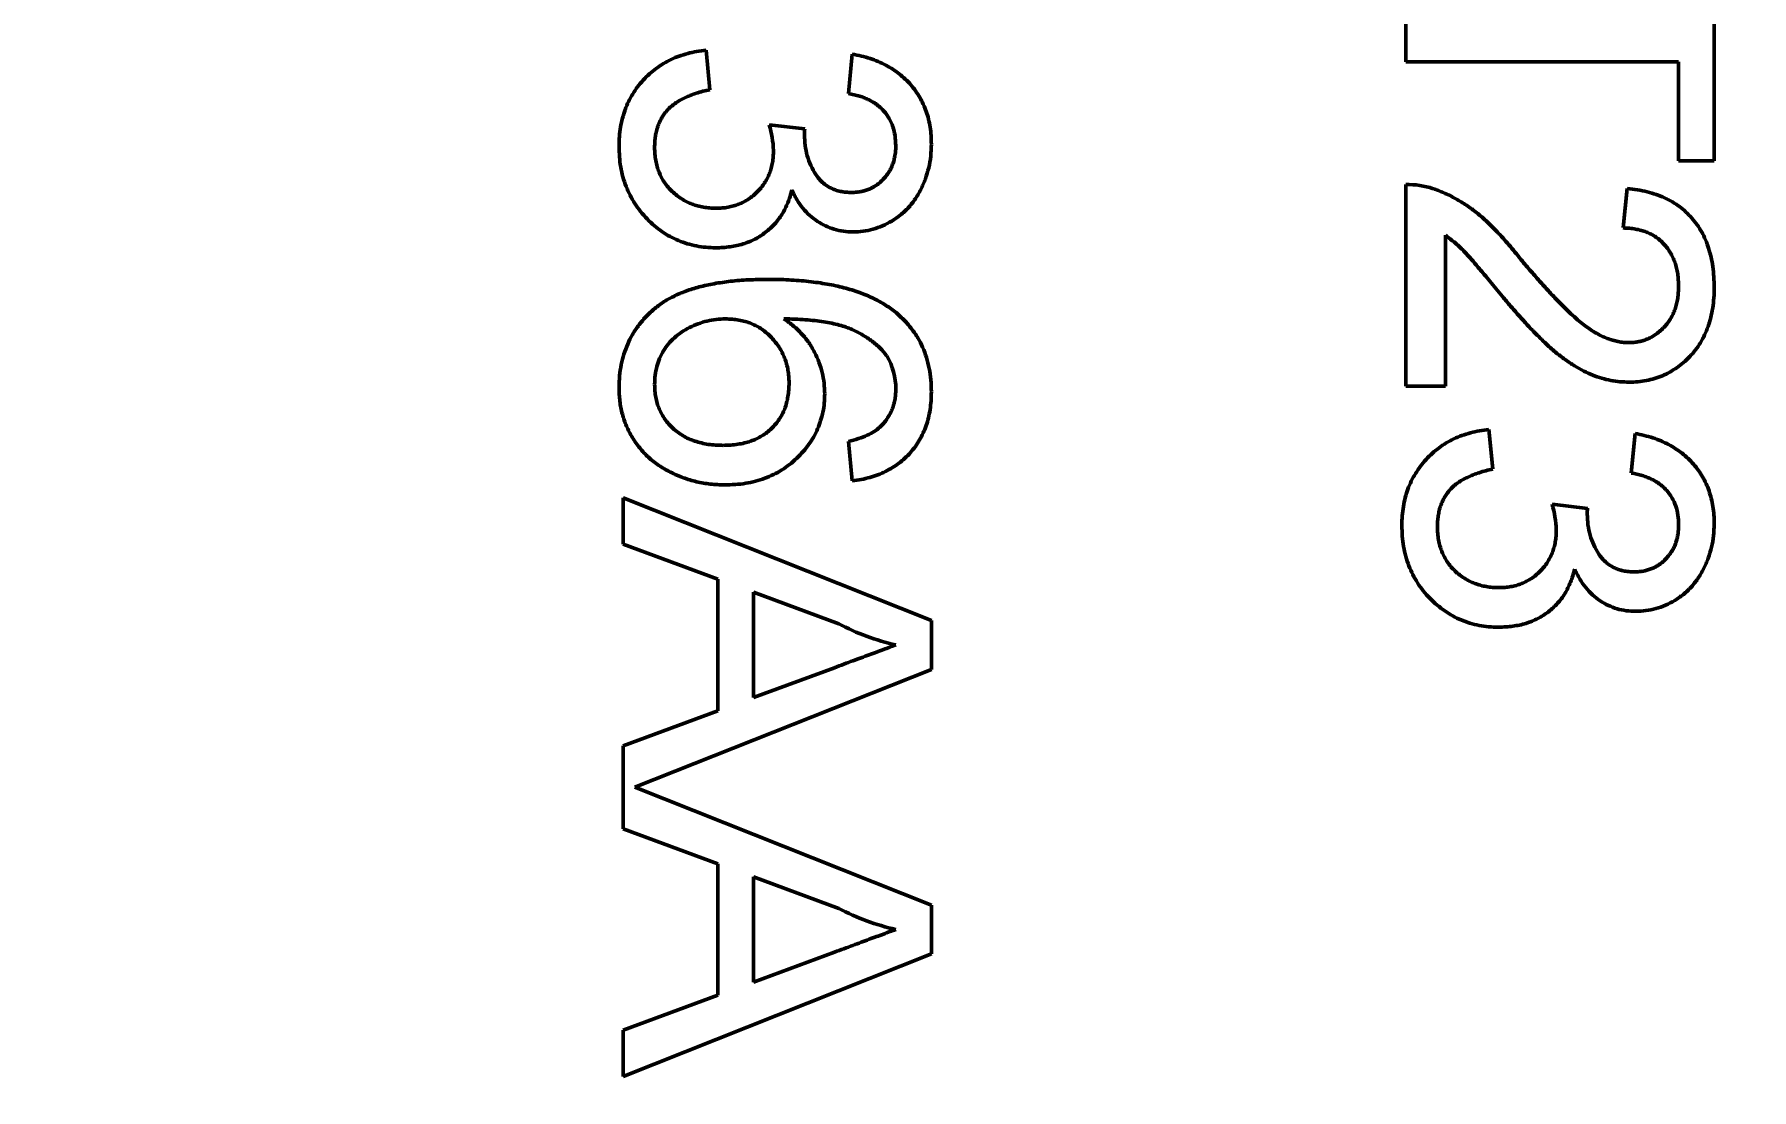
# Model space of a CAD drawing. Header units: millimetres. Extents: x 71 to 428, y 120 to 295.
# Drawn here: x 369.291 to 370.684, y 192.299 to 193.155 of the extents above; entities that cross this region are included whole.
import ezdxf

# ---------------------------------------------------------------- set-up
doc = ezdxf.new("R2010")
doc.units = ezdxf.units.MM
doc.header["$LTSCALE"] = 0.75
doc.layers.add('Dim', color=3, linetype='Continuous', lineweight=25)
doc.layers.add('Visible', color=7, linetype='Continuous', lineweight=50)
doc.styles.get("Standard").update_dxf_attribs({"font": 'arial.ttf'})
doc.dimstyles.new('Dim-ISO-25', dxfattribs={"dimtxt": 3.5, "dimasz": 3.5, "dimexe": 2.1, "dimexo": 2.1, "dimgap": 1.4, "dimtad": 1, "dimzin": 12, "dimdsep": 46, "dimtxsty": 'Standard', "dimcen": 0, "dimazin": 3, "dimtp": 0.1, "dimtm": 0.1, "dimtfac": 0.714286, "dimtmove": 0, "dimatfit": 3, "dimfxl": 1, "dimtzin": 12, "dimarcsym": 0})

# ---------------------------------------------------------------- blocks, each defined once
blk = doc.blocks.new('*D122')
at = {"color": 0, "linetype": 'ByBlock', "lineweight": -2}
for p, q in [((391.3964, 202.3983), (391.3964, 119.8711)), ((354.8964, 148.7044), (354.8964, 119.8711)), ((391.3964, 121.9711), (354.8964, 121.9711))]:
    blk.add_line(p, q, dxfattribs=at)
at = {"color": 0, "linetype": 'ByBlock'}
for points in [[(354.8964, 121.9711), (358.3964, 122.5544), (358.3964, 121.3878)], [(391.3964, 121.9711), (387.8964, 122.5544), (387.8964, 121.3878)]]:
    blk.add_solid(points, dxfattribs=at)
at = {"layer": 'Defpoints', "color": 0, "linetype": 'ByBlock'}
for p in [(391.3964, 204.4983), (354.8964, 150.8044)]:
    blk.add_point(p, dxfattribs=at)
at = {"color": 0, "linetype": 'ByBlock', "lineweight": -2, "insert": (373.1464, 125.1593), "char_height": 3.5, "attachment_point": 5}
blk.add_mtext('\\A0;36.5', dxfattribs=at)

msp = doc.modelspace()

# ---------------------------------------------------------------- linework, layer by layer
at = {"layer": 'Visible'}
for p, q in [((370.6533, 193.2475), (370.6533, 193.0519)), ((370.4033, 193.1321), (370.4033, 193.1673)), ((369.836, 193.1417), (369.8392, 193.1096)), ((369.9514, 193.1064), (369.9546, 193.1385)), ((370.6245, 193.1321), (370.4033, 193.1321)), ((370.6245, 193.0519), (370.6245, 193.1321)), ((369.8873, 193.0811), (369.9161, 193.0778)), ((370.6533, 193.0519), (370.6245, 193.0519)), ((370.4033, 192.8693), (370.4033, 193.0327)), ((370.5796, 192.9975), (370.5828, 193.0295)), ((370.4354, 192.9916), (370.4354, 192.8693)), ((370.4354, 192.8693), (370.4033, 192.8693)), ((370.4706, 192.834), (370.4738, 192.8019)), ((369.9546, 192.7923), (369.9514, 192.8244)), ((370.586, 192.7987), (370.5892, 192.8308)), ((369.7687, 192.7411), (369.7687, 192.7785)), ((369.7687, 192.7785), (370.0187, 192.6792)), ((370.5219, 192.7734), (370.5507, 192.7701)), ((369.8456, 192.7126), (369.7687, 192.7411)), ((369.8456, 192.606), (369.8456, 192.7126)), ((369.9437, 192.6764), (369.8745, 192.702)), ((369.8745, 192.702), (369.8745, 192.6167)), ((370.0187, 192.6792), (370.0187, 192.6394)), ((370.0187, 192.6394), (369.7782, 192.5439)), ((369.8745, 192.6167), (369.9402, 192.6409)), ((369.7687, 192.5776), (369.8456, 192.606)), ((369.7687, 192.5103), (369.7687, 192.5776)), ((369.7782, 192.5439), (370.0187, 192.4484)), ((369.8456, 192.4818), (369.7687, 192.5103)), ((369.8456, 192.3753), (369.8456, 192.4818)), ((369.9437, 192.4456), (369.8745, 192.4712)), ((369.8745, 192.4712), (369.8745, 192.3859)), ((370.0187, 192.4484), (370.0187, 192.4087)), ((370.0187, 192.4087), (369.7687, 192.3094)), ((369.8745, 192.3859), (369.9402, 192.4102)), ((369.7687, 192.3468), (369.8456, 192.3753)), ((369.7687, 192.3094), (369.7687, 192.3468))]:
    msp.add_line(p, q, dxfattribs=at)
at = {"layer": 'Visible', "extrusion": (0, 0, -1)}
msp.add_circle((-354.8964, 204.496), 47.93, dxfattribs=at)
at = {"layer": 'Visible'}
for centre, radius, start, end in [((369.8099, 193.0577), 0.0808, 1.8942, 16.8331), ((369.9661, 193.0717), 0.0504, 173.019, 178.2788), ((370.4052, 192.9697), 0.063, 71.1528, 91.7031), ((369.9368, 192.8668), 0.0531, 359.7398, 30.6494), ((370.4445, 192.75), 0.0808, 1.8942, 16.8331), ((370.6007, 192.764), 0.0504, 173.019, 178.2788), ((370.0315, 192.843), 0.1883, 242.1865, 257.2078), ((370.0315, 192.6122), 0.1883, 242.1865, 257.2078)]:
    msp.add_arc(centre, radius, start, end, dxfattribs=at)
for points, knots in [([(369.7655, 193.0639), (369.7655, 193.0665), (369.7656, 193.0717), (369.7666, 193.0793), (369.7681, 193.0865), (369.7703, 193.0934), (369.773, 193.1), (369.7765, 193.1061), (369.7804, 193.112), (369.785, 193.1175), (369.7901, 193.1225), (369.7956, 193.127), (369.8015, 193.1309), (369.8076, 193.1343), (369.8142, 193.137), (369.8212, 193.1391), (369.8284, 193.1408), (369.8335, 193.1414), (369.836, 193.1417)], [0, 0, 0, 0, 0.067794, 0.133464, 0.196934, 0.258481, 0.319787, 0.380431, 0.44099, 0.502867, 0.564806, 0.625526, 0.685604, 0.746041, 0.807347, 0.869717, 0.93379, 1, 1, 1, 1]), ([(369.9546, 193.1385), (369.9571, 193.138), (369.9619, 193.137), (369.9689, 193.135), (369.9755, 193.1326), (369.9817, 193.1296), (369.9874, 193.1263), (369.9927, 193.1225), (369.9976, 193.1183), (370.002, 193.1137), (370.0059, 193.1087), (370.0094, 193.1034), (370.0122, 193.0978), (370.0146, 193.0919), (370.0165, 193.0857), (370.0177, 193.0791), (370.0186, 193.0724), (370.0186, 193.0677), (370.0187, 193.0654)], [0, 0, 0, 0, 0.071036, 0.139343, 0.204958, 0.268332, 0.330129, 0.390664, 0.450861, 0.510587, 0.570374, 0.629455, 0.687994, 0.747581, 0.807839, 0.870034, 0.93381, 1, 1, 1, 1]), ([(369.8392, 193.1096), (369.8373, 193.1092), (369.8336, 193.1084), (369.8282, 193.1068), (369.8233, 193.1051), (369.8188, 193.103), (369.8146, 193.101), (369.811, 193.0986), (369.8077, 193.0961), (369.8048, 193.0933), (369.8023, 193.0903), (369.8002, 193.0871), (369.7984, 193.0836), (369.7969, 193.0799), (369.7958, 193.0759), (369.7949, 193.0718), (369.7944, 193.0674), (369.7944, 193.0643), (369.7943, 193.0628)], [0, 0, 0, 0, 0.082566, 0.15976, 0.233155, 0.301356, 0.365752, 0.426437, 0.484185, 0.539549, 0.593156, 0.647048, 0.701446, 0.757, 0.81384, 0.873058, 0.934963, 1, 1, 1, 1]), ([(369.9898, 193.0644), (369.9897, 193.067), (369.9895, 193.0722), (369.9877, 193.0796), (369.9846, 193.0864), (369.9811, 193.0913), (369.9777, 193.0949), (369.9748, 193.0973), (369.9717, 193.0994), (369.9682, 193.1014), (369.9644, 193.103), (369.9604, 193.1045), (369.956, 193.1056), (369.9529, 193.1062), (369.9514, 193.1064)], [0, 0, 0, 0, 0.127797, 0.246795, 0.362284, 0.477652, 0.536237, 0.59559, 0.656344, 0.719085, 0.784349, 0.852876, 0.924551, 1, 1, 1, 1]), ([(369.9158, 193.0732), (369.9159, 193.0702), (369.9161, 193.0645), (369.9179, 193.056), (369.9208, 193.048), (369.9243, 193.0419), (369.9275, 193.0373), (369.9304, 193.0344), (369.9335, 193.0318), (369.9371, 193.0299), (369.9409, 193.0282), (369.945, 193.0271), (369.9495, 193.0264), (369.9525, 193.0263), (369.9541, 193.0263)], [0, 0, 0, 0, 0.129789, 0.254605, 0.378435, 0.50292, 0.565018, 0.624848, 0.683448, 0.742765, 0.802757, 0.86522, 0.930779, 1, 1, 1, 1]), ([(369.8439, 192.9814), (369.8412, 192.9815), (369.8359, 192.9816), (369.8282, 192.9828), (369.8207, 192.9846), (369.8136, 192.9872), (369.8067, 192.9904), (369.8002, 192.9945), (369.794, 192.9993), (369.7882, 193.0047), (369.7828, 193.0107), (369.7782, 193.0172), (369.7743, 193.024), (369.7711, 193.0312), (369.7685, 193.0389), (369.7667, 193.0469), (369.7657, 193.0553), (369.7656, 193.061), (369.7655, 193.0639)], [0, 0, 0, 0, 0.063503, 0.124805, 0.18492, 0.244376, 0.303775, 0.364133, 0.425376, 0.488388, 0.551743, 0.61386, 0.67564, 0.737737, 0.800417, 0.864658, 0.930985, 1, 1, 1, 1]), ([(369.7943, 193.0628), (369.7944, 193.0609), (369.7944, 193.0574), (369.7952, 193.0522), (369.7962, 193.0473), (369.7979, 193.0426), (369.7999, 193.0383), (369.8023, 193.0342), (369.8052, 193.0304), (369.8086, 193.0269), (369.8123, 193.0238), (369.8162, 193.021), (369.8203, 193.0187), (369.8247, 193.0167), (369.8292, 193.0153), (369.834, 193.0143), (369.839, 193.0136), (369.8424, 193.0135), (369.8442, 193.0135)], [0, 0, 0, 0, 0.069461, 0.135658, 0.19962, 0.261651, 0.322053, 0.38234, 0.443223, 0.50493, 0.56682, 0.6276, 0.687476, 0.747351, 0.808174, 0.870133, 0.933721, 1, 1, 1, 1]), ([(369.8442, 193.0135), (369.8458, 193.0135), (369.8491, 193.0136), (369.8538, 193.0142), (369.8583, 193.0153), (369.8626, 193.0167), (369.8667, 193.0186), (369.8706, 193.0208), (369.8742, 193.0236), (369.8776, 193.0267), (369.8807, 193.03), (369.8833, 193.0337), (369.8856, 193.0376), (369.8875, 193.0417), (369.8889, 193.0461), (369.89, 193.0506), (369.8906, 193.0554), (369.8906, 193.0587), (369.8907, 193.0604)], [0, 0, 0, 0, 0.067051, 0.13118, 0.193722, 0.254499, 0.314763, 0.375117, 0.436023, 0.498297, 0.560571, 0.621619, 0.681973, 0.742853, 0.804272, 0.867473, 0.932273, 1, 1, 1, 1]), ([(369.9541, 193.0263), (369.9554, 193.0263), (369.9578, 193.0264), (369.9615, 193.0269), (369.9649, 193.0277), (369.9682, 193.0289), (369.9714, 193.0304), (369.9743, 193.0323), (369.9771, 193.0344), (369.9797, 193.037), (369.9821, 193.0397), (369.9842, 193.0427), (369.986, 193.0458), (369.9873, 193.0491), (369.9885, 193.0527), (369.9892, 193.0564), (369.9898, 193.0603), (369.9898, 193.063), (369.9898, 193.0644)], [0, 0, 0, 0, 0.065093, 0.127304, 0.188122, 0.247131, 0.306077, 0.365678, 0.426103, 0.487841, 0.550317, 0.611805, 0.672737, 0.734883, 0.79768, 0.862475, 0.929775, 1, 1, 1, 1]), ([(370.0187, 193.0654), (370.0186, 193.0621), (370.0184, 193.0557), (370.0167, 193.0463), (370.014, 193.0373), (370.0103, 193.0287), (370.0057, 193.0208), (370.0002, 193.0138), (369.9938, 193.0079), (369.9868, 193.003), (369.9793, 192.9991), (369.9714, 192.9963), (369.9634, 192.9946), (369.9579, 192.9944), (369.9551, 192.9943)], [0, 0, 0, 0, 0.092054, 0.181008, 0.26913, 0.357137, 0.443549, 0.526433, 0.607453, 0.688385, 0.767854, 0.845531, 0.922529, 1, 1, 1, 1]), ([(369.9056, 193.0284), (369.9051, 193.0266), (369.9042, 193.023), (369.9024, 193.018), (369.9002, 193.0132), (369.8978, 193.0087), (369.8949, 193.0046), (369.8917, 193.0007), (369.8882, 192.9972), (369.8843, 192.9939), (369.8802, 192.9909), (369.8757, 192.9884), (369.871, 192.9863), (369.8661, 192.9844), (369.8609, 192.9831), (369.8555, 192.9822), (369.8498, 192.9815), (369.8459, 192.9815), (369.8439, 192.9814)], [0, 0, 0, 0, 0.065828, 0.128938, 0.190858, 0.251186, 0.310974, 0.37005, 0.429672, 0.489507, 0.549975, 0.610075, 0.670915, 0.732909, 0.796711, 0.861825, 0.929892, 1, 1, 1, 1]), ([(369.9551, 192.9943), (369.9525, 192.9944), (369.9474, 192.9946), (369.9399, 192.9962), (369.9328, 192.999), (369.9261, 193.0027), (369.9199, 193.0076), (369.9143, 193.0135), (369.9094, 193.0205), (369.9069, 193.0257), (369.9056, 193.0284)], [0, 0, 0, 0, 0.121951, 0.240787, 0.35855, 0.479066, 0.601519, 0.727551, 0.859932, 1, 1, 1, 1]), ([(370.4255, 193.0294), (370.4285, 193.0283), (370.4344, 193.0261), (370.443, 193.0218), (370.4516, 193.0166), (370.4586, 193.0116), (370.4641, 193.007), (370.4685, 193.0032), (370.4729, 192.9989), (370.4775, 192.9942), (370.4822, 192.9892), (370.487, 192.9838), (370.4919, 192.9779), (370.4951, 192.9738), (370.4968, 192.9717)], [0, 0, 0, 0, 0.100388, 0.204407, 0.310686, 0.422157, 0.480685, 0.543238, 0.6095, 0.679555, 0.753841, 0.831641, 0.913813, 1, 1, 1, 1]), ([(370.5828, 193.0295), (370.5856, 193.0292), (370.591, 193.0285), (370.5989, 193.027), (370.6062, 193.0247), (370.6131, 193.0221), (370.6194, 193.0187), (370.6253, 193.0149), (370.6305, 193.0105), (370.6353, 193.0055), (370.6396, 193.0001), (370.6433, 192.9942), (370.6464, 192.9878), (370.6489, 192.981), (370.6509, 192.9737), (370.6523, 192.966), (370.6531, 192.9578), (370.6532, 192.9522), (370.6533, 192.9494)], [0, 0, 0, 0, 0.070675, 0.137493, 0.201473, 0.262869, 0.32255, 0.380737, 0.43822, 0.495487, 0.553484, 0.611346, 0.670644, 0.731587, 0.794183, 0.859445, 0.928208, 1, 1, 1, 1]), ([(370.4817, 192.9418), (370.4799, 192.944), (370.4765, 192.9482), (370.4716, 192.9541), (370.4671, 192.9594), (370.4631, 192.9643), (370.4595, 192.9684), (370.4565, 192.9721), (370.4538, 192.975), (370.4496, 192.9796), (370.4438, 192.9853), (370.4381, 192.9895), (370.4354, 192.9916)], [0, 0, 0, 0, 0.1242, 0.23683, 0.339495, 0.431254, 0.511455, 0.581223, 0.640495, 0.688308, 0.850333, 1, 1, 1, 1]), ([(370.6245, 192.9501), (370.6244, 192.9518), (370.6243, 192.9552), (370.6238, 192.9602), (370.6229, 192.9649), (370.6216, 192.9694), (370.6199, 192.9736), (370.6178, 192.9775), (370.6154, 192.9811), (370.6126, 192.9845), (370.6095, 192.9875), (370.6061, 192.9902), (370.6023, 192.9924), (370.5983, 192.9942), (370.5941, 192.9956), (370.5895, 192.9967), (370.5846, 192.9973), (370.5813, 192.9974), (370.5796, 192.9975)], [0, 0, 0, 0, 0.070696, 0.138358, 0.20337, 0.2657, 0.327256, 0.386512, 0.445858, 0.505173, 0.56378, 0.622343, 0.680824, 0.739795, 0.800801, 0.864239, 0.930631, 1, 1, 1, 1]), ([(370.4968, 192.9717), (370.4995, 192.9685), (370.5047, 192.9623), (370.5125, 192.9536), (370.5196, 192.9456), (370.5264, 192.9385), (370.5327, 192.9322), (370.5384, 192.9267), (370.5437, 192.922), (370.5486, 192.9182), (370.5532, 192.9149), (370.5577, 192.9121), (370.5622, 192.9098), (370.5666, 192.9079), (370.571, 192.9064), (370.5754, 192.9053), (370.5797, 192.9046), (370.5826, 192.9045), (370.584, 192.9045)], [0, 0, 0, 0, 0.11141, 0.214526, 0.309417, 0.396087, 0.474284, 0.544374, 0.60642, 0.660582, 0.709794, 0.756451, 0.800767, 0.843168, 0.884295, 0.923885, 0.962359, 1, 1, 1, 1]), ([(369.7655, 192.8682), (369.7656, 192.8713), (369.7657, 192.8775), (369.7671, 192.8866), (369.7693, 192.8952), (369.7724, 192.9034), (369.7762, 192.9111), (369.7811, 192.9184), (369.7869, 192.9252), (369.7935, 192.9316), (369.8011, 192.9374), (369.8099, 192.9423), (369.8198, 192.9465), (369.8308, 192.9499), (369.8429, 192.9525), (369.8562, 192.9544), (369.8706, 192.9556), (369.8806, 192.9557), (369.8857, 192.9558)], [0, 0, 0, 0, 0.056157, 0.110133, 0.162537, 0.213912, 0.265146, 0.31651, 0.369179, 0.423123, 0.479276, 0.538691, 0.601978, 0.670125, 0.74365, 0.82281, 0.908261, 1, 1, 1, 1]), ([(369.8857, 192.9558), (369.8887, 192.9558), (369.8945, 192.9558), (369.903, 192.9554), (369.9112, 192.9549), (369.9191, 192.9541), (369.9268, 192.9532), (369.9341, 192.952), (369.9411, 192.9507), (369.9477, 192.949), (369.9542, 192.9473), (369.9602, 192.9452), (369.966, 192.943), (369.9715, 192.9405), (369.9767, 192.9379), (369.9815, 192.935), (369.9861, 192.9319), (369.9889, 192.9297), (369.9903, 192.9286)], [0, 0, 0, 0, 0.080034, 0.157854, 0.232564, 0.304731, 0.374384, 0.441663, 0.506048, 0.568692, 0.628715, 0.687238, 0.743227, 0.797567, 0.850239, 0.901629, 0.951067, 1, 1, 1, 1]), ([(370.584, 192.9045), (370.5854, 192.9045), (370.5882, 192.9046), (370.5922, 192.9053), (370.5961, 192.9062), (370.5997, 192.9076), (370.6033, 192.9094), (370.6066, 192.9116), (370.6098, 192.9142), (370.6128, 192.9171), (370.6156, 192.9203), (370.6179, 192.9239), (370.62, 192.9277), (370.6217, 192.9317), (370.6229, 192.9359), (370.6238, 192.9405), (370.6243, 192.9452), (370.6244, 192.9484), (370.6245, 192.9501)], [0, 0, 0, 0, 0.061762, 0.121174, 0.179421, 0.236843, 0.294322, 0.353191, 0.412721, 0.474522, 0.537057, 0.599591, 0.662367, 0.725246, 0.790316, 0.857724, 0.927232, 1, 1, 1, 1]), ([(370.6533, 192.9494), (370.6533, 192.9465), (370.6532, 192.9409), (370.6522, 192.9327), (370.6506, 192.9249), (370.6485, 192.9176), (370.6457, 192.9108), (370.6423, 192.9044), (370.6382, 192.8985), (370.6336, 192.8931), (370.6285, 192.8883), (370.6231, 192.8841), (370.6173, 192.8805), (370.6113, 192.8775), (370.605, 192.8752), (370.5983, 192.8737), (370.5914, 192.8726), (370.5867, 192.8725), (370.5843, 192.8725)], [0, 0, 0, 0, 0.074712, 0.145539, 0.213339, 0.278615, 0.342094, 0.40389, 0.465063, 0.526577, 0.587328, 0.64638, 0.704345, 0.761672, 0.819418, 0.878039, 0.937796, 1, 1, 1, 1]), ([(370.5843, 192.8725), (370.5818, 192.8725), (370.5769, 192.8727), (370.5695, 192.8737), (370.5621, 192.8756), (370.5548, 192.878), (370.5474, 192.8814), (370.5399, 192.8856), (370.5323, 192.8908), (370.5257, 192.8958), (370.5203, 192.9005), (370.5158, 192.9047), (370.511, 192.9095), (370.5057, 192.9147), (370.5002, 192.9207), (370.4943, 192.9272), (370.4881, 192.9343), (370.4839, 192.9393), (370.4817, 192.9418)], [0, 0, 0, 0, 0.057945, 0.116018, 0.174826, 0.234683, 0.296827, 0.364061, 0.436192, 0.51426, 0.556976, 0.604856, 0.657675, 0.715751, 0.77884, 0.847501, 0.921228, 1, 1, 1, 1]), ([(369.8517, 192.9237), (369.8492, 192.9237), (369.8442, 192.9235), (369.8368, 192.9221), (369.8296, 192.9199), (369.8226, 192.9169), (369.8161, 192.9131), (369.8104, 192.9087), (369.8055, 192.9036), (369.8014, 192.898), (369.7982, 192.8918), (369.796, 192.8851), (369.7946, 192.878), (369.7944, 192.8731), (369.7943, 192.8706)], [0, 0, 0, 0, 0.086177, 0.171222, 0.257573, 0.34515, 0.431508, 0.513644, 0.593539, 0.672806, 0.752058, 0.831493, 0.913823, 1, 1, 1, 1]), ([(369.9033, 192.8719), (369.9033, 192.8736), (369.9032, 192.8771), (369.9025, 192.8822), (369.9014, 192.8872), (369.8998, 192.8919), (369.8978, 192.8964), (369.8954, 192.9008), (369.8924, 192.9048), (369.8891, 192.9087), (369.8854, 192.9123), (369.8814, 192.9154), (369.8771, 192.9179), (369.8726, 192.9201), (369.8678, 192.9217), (369.8626, 192.9229), (369.8573, 192.9236), (369.8536, 192.9237), (369.8517, 192.9237)], [0, 0, 0, 0, 0.064812, 0.127718, 0.189086, 0.249562, 0.309738, 0.370215, 0.431085, 0.493911, 0.55657, 0.617553, 0.678119, 0.739063, 0.801665, 0.864956, 0.93089, 1, 1, 1, 1]), ([(369.9824, 192.8939), (369.9807, 192.896), (369.9771, 192.9003), (369.9706, 192.9059), (369.9629, 192.9109), (369.9558, 192.9146), (369.9494, 192.9172), (369.9439, 192.9188), (369.9379, 192.9203), (369.9312, 192.9215), (369.9241, 192.9224), (369.9163, 192.9232), (369.9079, 192.9236), (369.9022, 192.9237), (369.8992, 192.9237)], [0, 0, 0, 0, 0.088609, 0.181893, 0.280787, 0.38702, 0.444107, 0.506454, 0.574396, 0.647656, 0.726426, 0.811458, 0.90278, 1, 1, 1, 1]), ([(369.8992, 192.9237), (369.9019, 192.9219), (369.9071, 192.9182), (369.9138, 192.9116), (369.9196, 192.9045), (369.9242, 192.8968), (369.9277, 192.8886), (369.9303, 192.8803), (369.9319, 192.8717), (369.9321, 192.8659), (369.9322, 192.863)], [0, 0, 0, 0, 0.13549, 0.265229, 0.390778, 0.51542, 0.638317, 0.759642, 0.878902, 1, 1, 1, 1]), ([(369.9903, 192.9286), (369.9926, 192.9265), (369.997, 192.9226), (370.0028, 192.9157), (370.0078, 192.9085), (370.0118, 192.9007), (370.0149, 192.8924), (370.0171, 192.8835), (370.0184, 192.8742), (370.0186, 192.8678), (370.0187, 192.8645)], [0, 0, 0, 0, 0.125625, 0.247619, 0.368528, 0.488104, 0.609878, 0.735382, 0.864448, 1, 1, 1, 1]), ([(369.851, 192.7891), (369.8472, 192.7893), (369.8395, 192.7895), (369.8283, 192.7915), (369.8175, 192.7947), (369.8089, 192.7985), (369.8023, 192.802), (369.7977, 192.8049), (369.7934, 192.8081), (369.7893, 192.8114), (369.7856, 192.8151), (369.7822, 192.819), (369.7791, 192.8232), (369.7762, 192.8275), (369.7737, 192.8321), (369.7715, 192.8368), (369.7696, 192.8416), (369.7681, 192.8466), (369.7669, 192.8518), (369.7661, 192.8571), (369.7656, 192.8626), (369.7655, 192.8663), (369.7655, 192.8682)], [0, 0, 0, 0, 0.088899, 0.17544, 0.261633, 0.34801, 0.390819, 0.432814, 0.473776, 0.514166, 0.554107, 0.594121, 0.63362, 0.673585, 0.71348, 0.75336, 0.792891, 0.833007, 0.873643, 0.914893, 0.95695, 1, 1, 1, 1]), ([(369.7943, 192.8706), (369.7944, 192.8688), (369.7945, 192.8653), (369.7952, 192.8602), (369.7963, 192.8553), (369.798, 192.8507), (369.8001, 192.8464), (369.8027, 192.8423), (369.8057, 192.8384), (369.8093, 192.8349), (369.8132, 192.8317), (369.8174, 192.8289), (369.822, 192.8264), (369.827, 192.8246), (369.8323, 192.823), (369.8379, 192.8219), (369.8438, 192.8213), (369.8479, 192.8212), (369.85, 192.8212)], [0, 0, 0, 0, 0.063965, 0.124854, 0.184383, 0.242748, 0.2999, 0.357059, 0.415719, 0.475258, 0.535508, 0.596291, 0.657728, 0.721052, 0.786261, 0.853834, 0.925318, 1, 1, 1, 1]), ([(369.85, 192.8212), (369.852, 192.8212), (369.8559, 192.8213), (369.8617, 192.822), (369.8671, 192.823), (369.8721, 192.8245), (369.8769, 192.8264), (369.8813, 192.8288), (369.8854, 192.8315), (369.8891, 192.8347), (369.8924, 192.8383), (369.8954, 192.8422), (369.8978, 192.8463), (369.8999, 192.8508), (369.9014, 192.8557), (369.9025, 192.8608), (369.9032, 192.8662), (369.9033, 192.87), (369.9033, 192.8719)], [0, 0, 0, 0, 0.072229, 0.141252, 0.207439, 0.270245, 0.331238, 0.391254, 0.450152, 0.509008, 0.567734, 0.625726, 0.683708, 0.742407, 0.803094, 0.865865, 0.931379, 1, 1, 1, 1]), ([(369.9322, 192.863), (369.9321, 192.8605), (369.932, 192.8555), (369.9309, 192.8482), (369.929, 192.8412), (369.9266, 192.8345), (369.9234, 192.8281), (369.9195, 192.8219), (369.9148, 192.8161), (369.9096, 192.8106), (369.9038, 192.8056), (369.8975, 192.8011), (369.8907, 192.7974), (369.8836, 192.7944), (369.876, 192.792), (369.8681, 192.7903), (369.8597, 192.7893), (369.8539, 192.7892), (369.851, 192.7891)], [0, 0, 0, 0, 0.061347, 0.121203, 0.179863, 0.238152, 0.296252, 0.35519, 0.415676, 0.478379, 0.541524, 0.603977, 0.666513, 0.729491, 0.79371, 0.859736, 0.928449, 1, 1, 1, 1]), ([(370.0187, 192.8645), (370.0186, 192.8621), (370.0186, 192.8573), (370.0177, 192.8502), (370.0164, 192.8436), (370.0146, 192.8372), (370.0121, 192.8312), (370.0092, 192.8255), (370.0058, 192.8202), (370.0017, 192.8153), (369.9973, 192.8107), (369.9924, 192.8066), (369.9871, 192.803), (369.9814, 192.7999), (369.9753, 192.7972), (369.9687, 192.7951), (369.9618, 192.7934), (369.957, 192.7927), (369.9546, 192.7923)], [0, 0, 0, 0, 0.068499, 0.134572, 0.198208, 0.259784, 0.319951, 0.379508, 0.438814, 0.498497, 0.558182, 0.617438, 0.677522, 0.737959, 0.80033, 0.86409, 0.930622, 1, 1, 1, 1]), ([(369.977, 192.836), (369.978, 192.837), (369.9801, 192.8391), (369.9827, 192.8425), (369.9849, 192.846), (369.9867, 192.8498), (369.9881, 192.8537), (369.9891, 192.8579), (369.9897, 192.8622), (369.9898, 192.8651), (369.9898, 192.8666)], [0, 0, 0, 0, 0.128545, 0.252818, 0.375212, 0.497113, 0.618546, 0.742222, 0.869458, 1, 1, 1, 1]), ([(369.9514, 192.8244), (369.9541, 192.8251), (369.9593, 192.8264), (369.9664, 192.8291), (369.9723, 192.8321), (369.9755, 192.8347), (369.977, 192.836)], [0, 0, 0, 0, 0.299802, 0.564331, 0.796204, 1, 1, 1, 1]), ([(370.4001, 192.7562), (370.4002, 192.7588), (370.4002, 192.764), (370.4013, 192.7716), (370.4027, 192.7788), (370.4049, 192.7857), (370.4076, 192.7923), (370.4111, 192.7984), (370.4151, 192.8043), (370.4197, 192.8098), (370.4247, 192.8148), (370.4302, 192.8193), (370.4361, 192.8232), (370.4422, 192.8266), (370.4488, 192.8293), (370.4558, 192.8315), (370.4631, 192.8331), (370.4681, 192.8337), (370.4706, 192.834)], [0, 0, 0, 0, 0.067794, 0.133464, 0.196934, 0.258481, 0.319787, 0.380431, 0.44099, 0.502867, 0.564806, 0.625526, 0.685604, 0.746041, 0.807347, 0.869717, 0.93379, 1, 1, 1, 1]), ([(370.5892, 192.8308), (370.5917, 192.8303), (370.5965, 192.8293), (370.6036, 192.8273), (370.6102, 192.8249), (370.6163, 192.8219), (370.622, 192.8186), (370.6273, 192.8149), (370.6322, 192.8106), (370.6366, 192.806), (370.6406, 192.801), (370.644, 192.7957), (370.6469, 192.7901), (370.6492, 192.7842), (370.6511, 192.778), (370.6523, 192.7715), (370.6532, 192.7647), (370.6533, 192.76), (370.6533, 192.7577)], [0, 0, 0, 0, 0.071036, 0.139343, 0.204958, 0.268332, 0.330129, 0.390664, 0.450861, 0.510587, 0.570374, 0.629455, 0.687994, 0.747581, 0.807839, 0.870034, 0.93381, 1, 1, 1, 1]), ([(370.4738, 192.8019), (370.4719, 192.8015), (370.4682, 192.8007), (370.4628, 192.7991), (370.4579, 192.7974), (370.4534, 192.7953), (370.4493, 192.7933), (370.4456, 192.7909), (370.4423, 192.7884), (370.4394, 192.7856), (370.437, 192.7826), (370.4348, 192.7794), (370.433, 192.7759), (370.4315, 192.7722), (370.4304, 192.7683), (370.4295, 192.7641), (370.429, 192.7597), (370.429, 192.7566), (370.4289, 192.7551)], [0, 0, 0, 0, 0.082566, 0.15976, 0.233155, 0.301356, 0.365752, 0.426437, 0.484185, 0.539549, 0.593156, 0.647048, 0.701446, 0.757, 0.81384, 0.873058, 0.934963, 1, 1, 1, 1]), ([(370.6245, 192.7567), (370.6244, 192.7594), (370.6242, 192.7645), (370.6223, 192.772), (370.6193, 192.7787), (370.6157, 192.7837), (370.6123, 192.7872), (370.6095, 192.7896), (370.6063, 192.7918), (370.6028, 192.7937), (370.599, 192.7953), (370.595, 192.7968), (370.5906, 192.7979), (370.5876, 192.7985), (370.586, 192.7987)], [0, 0, 0, 0, 0.127797, 0.246795, 0.362284, 0.477652, 0.536237, 0.59559, 0.656344, 0.719085, 0.784349, 0.852876, 0.924551, 1, 1, 1, 1]), ([(370.5504, 192.7655), (370.5505, 192.7625), (370.5507, 192.7568), (370.5526, 192.7483), (370.5554, 192.7403), (370.5589, 192.7342), (370.5621, 192.7296), (370.5651, 192.7267), (370.5682, 192.7241), (370.5717, 192.7222), (370.5755, 192.7205), (370.5796, 192.7194), (370.5841, 192.7187), (370.5871, 192.7186), (370.5887, 192.7186)], [0, 0, 0, 0, 0.129789, 0.254605, 0.378435, 0.50292, 0.565018, 0.624848, 0.683448, 0.742765, 0.802757, 0.86522, 0.930779, 1, 1, 1, 1]), ([(370.4785, 192.6737), (370.4758, 192.6738), (370.4705, 192.6739), (370.4628, 192.6751), (370.4553, 192.6769), (370.4482, 192.6795), (370.4413, 192.6827), (370.4348, 192.6868), (370.4286, 192.6916), (370.4228, 192.6971), (370.4174, 192.703), (370.4128, 192.7095), (370.4089, 192.7163), (370.4057, 192.7235), (370.4032, 192.7312), (370.4014, 192.7392), (370.4003, 192.7476), (370.4002, 192.7533), (370.4001, 192.7562)], [0, 0, 0, 0, 0.063503, 0.124805, 0.18492, 0.244376, 0.303775, 0.364133, 0.425376, 0.488388, 0.551743, 0.61386, 0.67564, 0.737737, 0.800417, 0.864658, 0.930985, 1, 1, 1, 1]), ([(370.4289, 192.7551), (370.429, 192.7532), (370.429, 192.7497), (370.4298, 192.7445), (370.4308, 192.7396), (370.4325, 192.735), (370.4345, 192.7306), (370.4369, 192.7265), (370.4399, 192.7227), (370.4432, 192.7192), (370.4469, 192.7161), (370.4508, 192.7133), (370.455, 192.711), (370.4593, 192.7091), (370.4639, 192.7076), (370.4686, 192.7066), (370.4736, 192.7059), (370.477, 192.7058), (370.4788, 192.7058)], [0, 0, 0, 0, 0.069461, 0.135658, 0.19962, 0.261651, 0.322053, 0.38234, 0.443223, 0.50493, 0.56682, 0.6276, 0.687476, 0.747351, 0.808174, 0.870133, 0.933721, 1, 1, 1, 1]), ([(370.4788, 192.7058), (370.4804, 192.7058), (370.4837, 192.7059), (370.4884, 192.7065), (370.4929, 192.7076), (370.4972, 192.709), (370.5013, 192.7109), (370.5052, 192.7131), (370.5088, 192.7159), (370.5122, 192.719), (370.5153, 192.7223), (370.5179, 192.726), (370.5202, 192.7299), (370.5221, 192.734), (370.5235, 192.7384), (370.5246, 192.7429), (370.5252, 192.7477), (370.5253, 192.751), (370.5253, 192.7527)], [0, 0, 0, 0, 0.067051, 0.13118, 0.193722, 0.254499, 0.314763, 0.375117, 0.436023, 0.498297, 0.560571, 0.621619, 0.681973, 0.742853, 0.804272, 0.867473, 0.932273, 1, 1, 1, 1]), ([(370.5887, 192.7186), (370.59, 192.7186), (370.5925, 192.7187), (370.5961, 192.7192), (370.5996, 192.7201), (370.6028, 192.7212), (370.606, 192.7227), (370.6089, 192.7246), (370.6118, 192.7267), (370.6143, 192.7293), (370.6167, 192.732), (370.6188, 192.735), (370.6206, 192.7381), (370.622, 192.7414), (370.6231, 192.745), (370.6239, 192.7487), (370.6244, 192.7526), (370.6244, 192.7553), (370.6245, 192.7567)], [0, 0, 0, 0, 0.065093, 0.127304, 0.188122, 0.247131, 0.306077, 0.365678, 0.426103, 0.487841, 0.550317, 0.611805, 0.672737, 0.734883, 0.79768, 0.862475, 0.929775, 1, 1, 1, 1]), ([(370.6533, 192.7577), (370.6532, 192.7544), (370.653, 192.748), (370.6513, 192.7386), (370.6486, 192.7296), (370.6449, 192.721), (370.6403, 192.7131), (370.6348, 192.7062), (370.6285, 192.7002), (370.6214, 192.6953), (370.6139, 192.6914), (370.6061, 192.6886), (370.598, 192.6869), (370.5925, 192.6867), (370.5898, 192.6866)], [0, 0, 0, 0, 0.092054, 0.181008, 0.26913, 0.357137, 0.443549, 0.526433, 0.607453, 0.688385, 0.767854, 0.845531, 0.922529, 1, 1, 1, 1]), ([(370.5402, 192.7207), (370.5397, 192.7189), (370.5388, 192.7154), (370.537, 192.7103), (370.5348, 192.7056), (370.5324, 192.701), (370.5295, 192.6969), (370.5264, 192.693), (370.5228, 192.6895), (370.5189, 192.6862), (370.5148, 192.6832), (370.5103, 192.6807), (370.5057, 192.6786), (370.5007, 192.6767), (370.4955, 192.6754), (370.4901, 192.6745), (370.4844, 192.6739), (370.4805, 192.6738), (370.4785, 192.6737)], [0, 0, 0, 0, 0.065828, 0.128938, 0.190858, 0.251186, 0.310974, 0.37005, 0.429672, 0.489507, 0.549975, 0.610075, 0.670915, 0.732909, 0.796711, 0.861825, 0.929892, 1, 1, 1, 1]), ([(370.5898, 192.6866), (370.5872, 192.6867), (370.582, 192.6869), (370.5745, 192.6885), (370.5674, 192.6913), (370.5607, 192.695), (370.5545, 192.6999), (370.549, 192.7058), (370.544, 192.7128), (370.5415, 192.718), (370.5402, 192.7207)], [0, 0, 0, 0, 0.121951, 0.240787, 0.35855, 0.479066, 0.601519, 0.727551, 0.859932, 1, 1, 1, 1]), ([(369.9402, 192.6409), (369.9427, 192.6419), (369.9477, 192.6437), (369.9549, 192.6464), (369.9617, 192.6489), (369.9681, 192.6513), (369.9741, 192.6535), (369.9797, 192.6555), (369.9849, 192.6575), (369.9882, 192.6587), (369.9898, 192.6593)], [0, 0, 0, 0, 0.153148, 0.299433, 0.436426, 0.565671, 0.686508, 0.799269, 0.903395, 1, 1, 1, 1]), ([(369.9402, 192.4102), (369.9427, 192.4111), (369.9477, 192.4129), (369.9549, 192.4156), (369.9617, 192.4181), (369.9681, 192.4206), (369.9741, 192.4227), (369.9797, 192.4248), (369.9849, 192.4268), (369.9882, 192.428), (369.9898, 192.4286)], [0, 0, 0, 0, 0.153148, 0.299433, 0.436426, 0.565671, 0.686508, 0.799269, 0.903395, 1, 1, 1, 1])]:
    msp.add_open_spline(points, degree=3, knots=knots, dxfattribs=at)

# ---------------------------------------------------------------- dimensions: what is measured, and where the dimension line sits
at = {"layer": 'Dim'}
dim = msp.add_linear_dim(base=(354.8964, 121.9711), p1=(391.3964, 204.4983), p2=(354.8964, 150.8044), dimstyle='Dim-ISO-25', dxfattribs=at)
dim.commit()
dim.dimension.update_dxf_attribs({"geometry": '*D122', "text_midpoint": (373.1464, 125.1593)})

doc.saveas('drawing.dxf')
